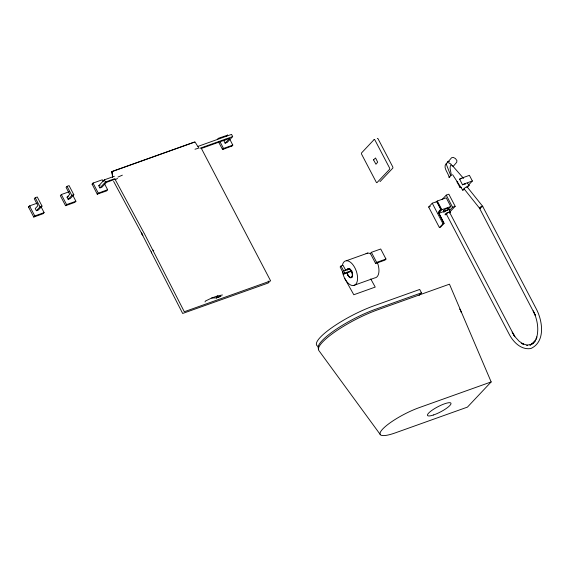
<?xml version="1.0" encoding="UTF-8"?>
<svg xmlns="http://www.w3.org/2000/svg" width="570" height="570" viewBox="0 0 570 570"><rect width="100%" height="100%" fill="white"/><g stroke="black" fill="none" stroke-linecap="round" stroke-linejoin="round"><path stroke-width="0.85" d="M443.88 212.517L444.009 211.833L445.683 210.608L449.395 209.276M449.345 213.059L450.592 211.563L446.873 212.888L445.206 214.12L445.077 214.797L446.559 214.534M480.303 208.456C478.914 209.026 483.31 205.506 482.427 206.753A1.845 0.406 -27.6 0 0 481.059 206.71A1.845 0.406 -27.6 0 0 479.591 208.107M104.445 183.647L107.616 189.71L106.547 190.957L97.228 194.149L92.119 184.138L93.145 183.048L102.301 179.778L103.255 181.374M92.069 184.288L93.145 183.048M107.616 189.71L98.418 193.137L97.392 194.228M217.32 139.415L218.346 138.325L227.672 135.133M218.467 141.845L222.592 149.504L231.798 146.077M230.045 139.678L232.774 145.143L223.625 148.414L222.592 149.504M452.58 174.627L462.74 190.195L464.999 187.794L469.139 185.279L467.471 183.227M469.139 185.279L466.88 187.68M205.036 301.936L205.421 301.053L211.684 298.017L217.576 295.908L222.464 294.968M447.008 162.664L446.317 164.295L450.72 175.589L449.082 177.334C448.576 173.024 442.691 167.893 446.075 163.654M217.576 295.908L216.287 297.918L211.684 298.017M447.464 162.55L451.597 157.733L453.285 157.398L455.494 158.588L456.912 160.605L456.72 162.265L453.107 166.483M35.247 197.712L34.271 198.745L37.912 205.706L35.24 208.542L36.38 210.715L38.39 209.995L42.038 206.119L37.264 196.992L35.247 197.712L40.021 206.839L36.38 210.715M40.876 206.44L44.111 212.624L43.085 213.714L33.751 217.049L28.5 207.003L29.526 205.912L37.299 203.134M33.751 217.049L34.777 215.959L44.111 212.624M67.053 186.347L66.077 187.38L69.718 194.349L67.046 197.184L68.179 199.35L70.195 198.631L73.844 194.762L69.07 185.628L67.053 186.347L71.827 195.482L68.179 199.35M69.105 191.769L61.332 194.548L60.306 195.638L65.557 205.685L74.884 202.35L75.91 201.26L72.682 195.083M65.557 205.685L66.583 204.594L75.91 201.26M115.724 179.037L106.504 182.329L101.93 187.181L99.921 187.901L98.788 185.734L104.331 179.849L114.371 176.258M99.921 187.901L105.464 182.015L114.67 178.724M97.228 194.149L98.254 193.059L93.102 183.198M226.475 136.145L227.501 135.054M225.699 139.187L223.989 141.011L225.121 143.177L227.138 142.457L232.681 136.572L231.548 134.399L198.068 146.362M225.121 143.177L229.696 138.325L201.203 148.506M222.428 149.425L223.454 148.335L219.892 141.51M231.748 146.234L232.824 144.987M345.641 270.144L343.04 265.278L341.024 265.998L340.126 266.952L343.788 274.07L352.089 271.099M448.269 161.317L447.372 162.756L448.269 161.317A2.116 1.197 40.5 0 1 449.452 161.795M343.788 274.07L344.764 273.03L351.327 270.693A4.788 2.501 70.3 0 1 351.719 277.519A4.788 2.501 70.3 0 1 347.272 273.401M371.391 252.332L370.365 253.422L375.616 263.468L384.95 260.134L385.976 259.044L380.724 248.997L371.391 252.332L376.642 262.378L375.616 263.468M428.668 207.038L432.26 203.226L437.033 201.516L441.209 209.511A4.004 3.299 43.3 0 0 438.943 213.38L444.066 223.397L440.468 227.209L439.413 227.587L428.668 207.038L430.257 206.468M436.078 202.293L437.283 201.025L446.232 197.826L450.77 206.504L448.369 209.047M442.028 199.628L446.26 195.132L448.847 194.206L455.174 206.311L449.73 212.09M438.815 212.054L441.209 209.511M438.815 212.881L441.814 209.696L450.77 206.504M468.875 184.694L472.366 180.989L469.416 175.346L461.878 178.04A4.161 0.912 -27.6 0 0 459.584 179.165L462.534 184.808L464.415 184.11A3.605 0.791 -27.6 0 1 465.455 184.203M449.559 210.444L452.587 207.231L455.174 206.311M439.413 227.587L443.004 223.775L444.066 223.397L438.943 213.38M419.064 295.388L421.472 292.83L419.705 289.453L373.856 305.834A44.895 9.868 -27.6 0 0 330.572 328.591A44.895 9.868 -27.6 0 0 317.932 346.332M491.169 381.928L467.443 407.108L395.352 432.858A30.509 6.705 -27.6 0 1 382.719 429.018A30.509 6.705 -27.6 0 1 419.078 407.678L491.169 381.928L449.459 284.181L377.376 309.93A46.049 10.125 -27.6 0 0 334.654 332.075A46.049 10.125 -27.6 0 0 319.036 350.792L380.425 434.746M443.895 210.871L443.724 210.287L445.733 208.919L447.927 208.136L448.098 208.72M117.548 178.474L115.24 179.643L144.438 233.786L184.295 311.733L270.629 280.896L201.573 148.806M462.74 190.195L464.343 189.432M377.29 138.453L377.397 138.403A1.168 0.613 70.3 0 1 378.017 138.738L392.68 166.732A1.247 0.656 70.3 0 1 392.751 168.193L380.133 181.524A1.168 0.613 70.3 0 1 379.934 181.517M117.954 177.071L122.365 175.168M459.584 179.165L461.465 178.474A3.605 0.791 -27.6 0 1 461.992 178.382M194.42 142.165L111.955 171.627L112.575 177.135M28.5 207.003L30.053 206.447M200.042 148.228L232.681 136.572M98.788 185.734L100.128 185.25M40.021 206.839L42.038 206.119M67.046 197.184L68.393 196.7M71.827 195.482L73.844 194.762M472.366 180.989L464.828 183.675A4.161 0.912 -27.6 0 0 462.534 184.808M448.654 209.532L444.45 211.677L443.724 210.287M438.216 213.522L443.916 211.484M346.332 260.746L367.743 253.094M341.024 265.998L343.632 270.864L349.816 268.655M376.642 262.378L385.976 259.044M353.307 285.577L374.718 277.932A12.975 6.783 70.3 0 0 377.326 262.449M421.472 292.83L375.623 309.211A44.895 9.868 -27.6 0 0 333.97 330.799A44.895 9.868 -27.6 0 0 318.737 349.047M461.208 187.174L459.997 187.551L457.047 181.916L457.774 181.702M194.983 149.226L198.011 148.357M526.694 345.242L531.682 344.266L533.121 343.318L535.579 340.546L529.95 345.256L533.121 343.318L535.679 339.791L536.819 336.934L536.17 339.2C539.327 329.866 537.481 319.57 533.221 310.899L535.358 315.317L479.384 207.979M527.606 345.278L521.229 343.354L523.68 344.252L519.22 341.323L515.401 337.184L512.181 332.103L514.76 336.713L449.53 212.211M448.64 162.813L450.841 164.003L452.267 166.02M152.945 250.066L153.736 250.722M452.259 165.428L463.574 178.424M463.944 188.684L479.883 208.648M482.712 206.376L467.272 187.06M198.859 148.172L194.961 141.866L113.038 171.128L111.948 171.634L112.689 177.013M370.749 278.93L375.224 287.081L353.799 294.747L344.772 278.516M113.615 181.367L142.814 235.51L141.381 232.838L182.671 313.457L266.788 283.525L269.012 282.613L268.185 281.038M482.633 206.283L536.427 309.182C542.683 321.188 545.604 341.815 530.848 348.541C520.987 350.13 513.086 341.893 508.974 333.82L446.282 213.907M446.26 195.132L452.587 207.231M449.267 209.96L450.464 212.239M437.283 201.025L441.814 209.696M437.546 203.226L440.411 208.706M432.26 203.226L443.004 223.775M343.632 270.864L344.764 273.03M104.331 179.849L105.464 182.015M61.332 194.548L66.583 204.594M29.526 205.912L34.777 215.959M151.328 251.79L151.663 252.916M112.639 173.985L111.955 171.627L112.618 174.997M449.723 176.28L449.773 177.156A1.09 0.898 43.3 0 1 449.082 177.334M457.339 181.944A4.168 0.919 -27.6 0 1 457.047 181.916M461.23 187.423A4.168 0.919 -27.6 0 1 459.997 187.551M450.891 164.915A8.008 6.598 43.3 0 0 450.25 169.304L451.419 175.41A1.09 0.898 43.3 0 1 450.72 175.589M447.087 213.914A1.845 0.406 -27.6 0 1 446.453 213.636A1.845 0.406 -27.6 0 1 448.519 212.396A1.845 0.406 -27.6 0 1 449.523 212.453M459.627 309.075A5.28 2.764 70.3 0 1 460.068 309.695M460.467 310.379A5.28 2.764 70.3 0 1 461.33 312.695M366.068 253.693A12.975 6.783 70.3 0 1 370.65 253.792M347.109 270.094A4.788 2.501 70.3 0 1 351.384 270.665M342.47 264.843A12.975 6.783 70.3 0 1 354.476 267.081A12.975 6.783 70.3 0 1 354.177 285.385A12.975 6.783 70.3 0 1 342.363 271.384M347.693 269.411A4.396 2.294 70.3 0 1 351.633 271.911A4.396 2.294 70.3 0 1 351.156 277.348A4.396 2.294 70.3 0 1 347.337 273.436M346.966 270.144A4.788 2.501 70.3 0 1 351.241 270.714A4.788 2.501 70.3 0 1 351.576 277.569A4.788 2.501 70.3 0 1 347.13 273.45M373.528 159.878L375.965 164.246L377.689 162.194L375.559 157.99L373.528 159.878M374.105 139.593L361.601 152.874A1.268 0.663 70.3 0 0 361.672 154.335L376.328 182.329A1.168 0.613 70.3 0 0 376.955 182.664L389.574 169.326A1.247 0.656 70.3 0 0 389.502 167.865L374.839 139.871A1.168 0.613 70.3 0 0 374.219 139.543L374.105 139.593M220.846 296.215L216.287 297.918L220.846 296.215M433.556 414.96A13.203 2.9 -27.6 0 0 451.012 403.467A13.203 2.9 -27.6 0 0 433.143 409.524A13.203 2.9 -27.6 0 0 433.556 414.96"/></g></svg>
